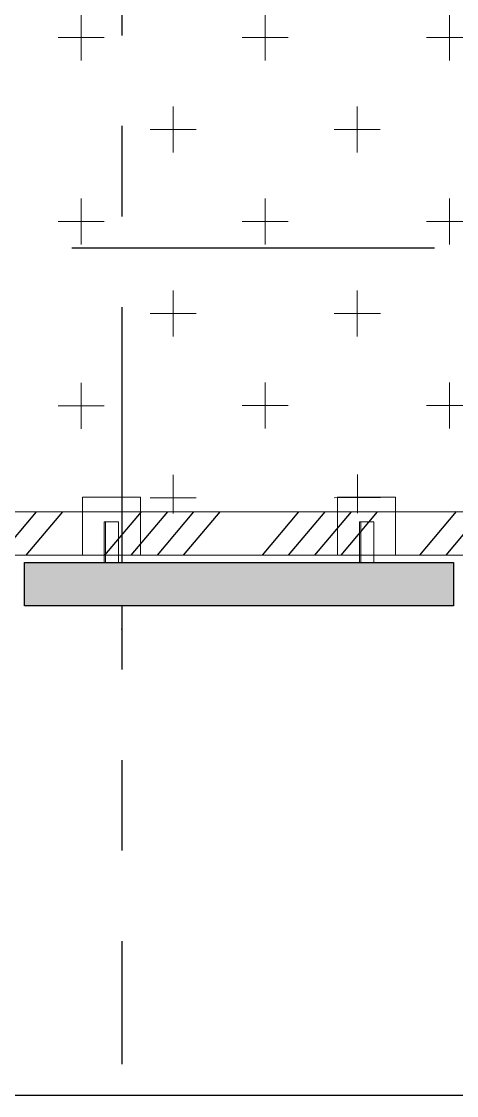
# Model space of a CAD drawing. Header units: millimetres. Extents: x 652937 to 1670132, y 1473552 to 2851037.
# Drawn here: x 709881 to 711381, y 1507049 to 1510754 of the extents above; entities that cross this region are included whole.
import ezdxf
from ezdxf.enums import TextEntityAlignment as Align

# ---------------------------------------------------------------- set-up
doc = ezdxf.new("R2010")
doc.units = ezdxf.units.MM
doc.set_wipeout_variables(frame=1)
doc.linetypes.add('HIDDEN', pattern=[0.375, 0.25, -0.125])
doc.linetypes.add('TA_GL_005.00000', pattern=[13.75, 5, -1.25, 1.25, -1.25, 5])
for name, color, linetype in [('000 - 0_SYM_DWG_GRID-BUBBLE_MAIN_COLOR_1', 7, 'Continuous'), ('000 - 0_SYM_DWG_GRIDLINE_MAIN_COLOR_251', 7, 'Continuous'), ('000 - CONCRETE_COL_HATCH_', 7, 'Continuous'), ('000 - CONCRETE_COL_WIPEOUT_', 7, 'Continuous'), ('000 - CONCRETE_WALL_MAIN_COLOR_4', 7, 'Continuous'), ('000 - EXISTING_PRECAST_MAIN_COLOR_1', 7, 'Continuous'), ('TEXT', 7, 'Continuous')]:
    doc.layers.add(name, color=color, linetype=linetype)
doc.layers.add('A-FLOR-E', color=7, linetype='Continuous', lineweight=9)
doc.layers.add('A-WALL', color=7, linetype='Continuous', lineweight=25)
doc.styles.add('Arial', font='arial.ttf')
doc.styles.add('TA', font='', dxfattribs={"height": 4.5})
doc.styles.get('TA').set_extended_font_data('Cordia New')

# ---------------------------------------------------------------- blocks, each defined once
blk = doc.blocks.new('A$C0a204f6e')
at = {"layer": 'Defpoints', "color": 7}
blk.add_lwpolyline([(775, 0), (0, 0), (0, 443.999987), (775, 443.999987)], close=True, dxfattribs=at)
blk = doc.blocks.new('*U9146')
at = {"layer": '000 - 0_SYM_DWG_GRIDLINE_MAIN_COLOR_251', "color": 7, "linetype": 'ByBlock', "ltscale": 5}
blk.add_line((30, 0), (-372.229, 0), dxfattribs=at)
at = {"layer": '000 - 0_SYM_DWG_GRIDLINE_MAIN_COLOR_251', "color": 7}
blk.add_point((-342.229, 0), dxfattribs=at)
at = {"color": 7, "style": 'TA', "flags": 1}
blk.add_attdef('LOCATION', (6, -6), '', height=4.5, rotation=270, dxfattribs=at)
at = {"layer": '000 - 0_SYM_DWG_GRID-BUBBLE_MAIN_COLOR_1', "color": 7, "style": 'Arial'}
blk.add_attdef('GRID-HEAD', text='', height=4, rotation=270, dxfattribs=at).set_placement((56.875, 0), align=Align.MIDDLE_CENTER)
blk = doc.blocks.new('*U9152')
at = {"layer": '000 - 0_SYM_DWG_GRIDLINE_MAIN_COLOR_251', "color": 7, "linetype": 'ByBlock', "ltscale": 5}
blk.add_line((30, 0), (-526.696, 0), dxfattribs=at)
at = {"color": 7, "style": 'TA', "flags": 1}
blk.add_attdef('LOCATION', (6, -6), '', height=4.5, rotation=270, dxfattribs=at)
at = {"layer": '000 - 0_SYM_DWG_GRID-BUBBLE_MAIN_COLOR_1', "color": 7, "style": 'Arial'}
blk.add_attdef('GRID-HEAD', text='', height=4, rotation=270, dxfattribs=at).set_placement((98.128, 0), align=Align.MIDDLE_CENTER)
blk = doc.blocks.new('W-1-PP18-ST_ENT3_REV02_20260413-040446_PP18_ENT_3_Y_DIMS')
at = {"layer": '000 - 0_SYM_DWG_GRIDLINE_MAIN_COLOR_251', "color": 7, "linetype": 'TA_GL_005.00000'}
for name, p, xscale, yscale, zscale, rotation in [('*U9146', (9900, 1155.8), 50.00000000000017, 50.00000000000017, 50.00000000000017, 90), ('*U9152', (-4084.8, -14640), 50.00000000000004, 50.00000000000004, 50.00000000000004, 180)]:
    blk.add_blockref(name, p, dxfattribs=dict(at, xscale=xscale, yscale=yscale, zscale=zscale, rotation=rotation))
blk = doc.blocks.new('*U8398')
at = {"color": 7}
blk.add_wipeout([(740, 75), (740, -75), (-740, -75), (-740, 75)], dxfattribs=at).dxf.layer = '000 - CONCRETE_COL_WIPEOUT_'
at = {"layer": '000 - CONCRETE_COL_HATCH_'}
h = blk.add_hatch(dxfattribs=at)
h.set_pattern_fill('AR-CONC', scale=0.05, style=0)
h.paths.add_polyline_path([(-740, -75), (-740, 75), (740, 75), (740, -75)])
at = {"layer": '000 - CONCRETE_WALL_MAIN_COLOR_4', "color": 7}
blk.add_lwpolyline([(-740, -75), (-740, 75), (740, 75), (740, -75), (-740, -75)], close=True, dxfattribs=at)
blk = doc.blocks.new('W-1-PP18-ST_ENT3_REV02_20260413-050421_PP18_ENT3_MAIN_PLAN')
at = {"layer": 'A-FLOR-E'}
h = blk.add_hatch(dxfattribs=at)
h.set_pattern_fill('CROSS', scale=50, angle=210.769)
h.set_pattern_definition([(90.0083, (9903.9, -26817.58), (-317.546, 317.454), [158.75, -476.25]), (180.0083, (9983.25, -26738.2), (-317.454, -317.546), [158.75, -476.25])])
h.paths.add_polyline_path([(10552.8, -11720.1), (10552.7, -10920), (11302.5, -10919.9), (11302.6, -11720)], flags=16)
h.paths.add_polyline_path([(18712.4, -10369.2), (18712.7, -10275.1), (20062.2, -10275), (20062.2, -7304.8), (20062.2, 1006.5), (8350.2, 1013.8), (8352.6, -15559), (13097.4, -15549.9), (13097.4, -10370)])
at = {"layer": 'TEXT'}
h = blk.add_hatch(dxfattribs=at)
h.set_pattern_fill('ANSI34', scale=21.831008, angle=305.769)
h.set_pattern_definition([(230.0083, (16484.82, -22407.65), (318.622, -267.277), []), (230.0083, (16387.17, -22416.2), (318.622, -267.277), []), (230.0083, (16289.52, -22424.77), (318.622, -267.277), []), (230.0083, (16191.87, -22433.32), (318.622, -267.277), [])])
h.paths.add_polyline_path([(8351.9, -15550.1), (8350.2, 1004.8), (20060.2, 1006.6), (20061.9, -15548.3)], flags=16)
h.paths.add_polyline_path([(8201.9, -15700.1), (8201.1, 1155.7), (20210.7, 1155.9), (20211.5, -15699.8)])
at = {"layer": '000 - EXISTING_PRECAST_MAIN_COLOR_1', "color": 7, "linetype": 'HIDDEN', "lineweight": 0, "ltscale": 8}
for p, q in [((9763.7, -15500), (9963.7, -15500)), ((9763.7, -15700), (9763.7, -15500)), ((9963.7, -15700), (9963.7, -15500)), ((10643.7, -15500), (10843.7, -15500)), ((10643.7, -15700), (10643.7, -15500)), ((10843.7, -15700), (10843.7, -15500)), ((9838.7, -15585), (9888.7, -15585)), ((9838.7, -15585), (9838.7, -15725)), ((9843.7, -15725), (9843.7, -15585)), ((9888.7, -15725), (9888.7, -15585)), ((10718.7, -15585), (10768.7, -15585)), ((10718.7, -15585), (10718.7, -15725)), ((10723.7, -15725), (10723.7, -15585)), ((10768.7, -15725), (10768.7, -15585)), ((9763.7, -15700), (9838.7, -15700)), ((9838.7, -15700), (9888.7, -15700)), ((9888.7, -15700), (9963.7, -15700)), ((10643.7, -15700), (10718.7, -15700)), ((10718.7, -15700), (10768.7, -15700)), ((10768.7, -15700), (10843.7, -15700)), ((9563.7, -15725), (11043.7, -15725)), ((9563.7, -15725), (9563.7, -15875)), ((9763.7, -15735), (9763.7, -15725)), ((9763.7, -15725), (9963.7, -15725)), ((9763.7, -15735), (9963.7, -15735)), ((9838.7, -15725), (9888.7, -15725)), ((9963.7, -15735), (9963.7, -15725)), ((10643.7, -15735), (10643.7, -15725)), ((10643.7, -15725), (10843.7, -15725)), ((10643.7, -15735), (10843.7, -15735)), ((10718.7, -15725), (10768.7, -15725)), ((10843.7, -15735), (10843.7, -15725)), ((11043.7, -15725), (11043.7, -15875)), ((9563.7, -15875), (11043.7, -15875))]:
    blk.add_line(p, q, dxfattribs=at)
at = {"layer": 'A-WALL', "color": 7, "lineweight": 13}
blk.add_lwpolyline([(20062.2, 1006.5), (20062.2, -15549.9), (8352.6, -15549.9), (8350.2, 1004.8)], close=True, dxfattribs=at)
blk.add_lwpolyline([(11602.5, -15699.9), (8327.6, -15699.9)], dxfattribs=at)
at = {"color": 7}
blk.add_blockref('W-1-PP18-ST_ENT3_REV02_20260413-040446_PP18_ENT_3_Y_DIMS', (0, 0), dxfattribs=at)
blk.add_blockref('*U8398', (10303.7, -15800), dxfattribs=at)

msp = doc.modelspace()

# ---------------------------------------------------------------- block references
at = {"color": 7, "xscale": 50, "yscale": 50, "zscale": 50}
msp.add_blockref('A$C0a204f6e', (687488.3516, 1507048.6813), dxfattribs=at)

# ---------------------------------------------------------------- next in the draw order: block references
at = {"color": 7}
msp.add_blockref('W-1-PP18-ST_ENT3_REV02_20260413-050421_PP18_ENT3_MAIN_PLAN', (700327.4222, 1524612.6223), dxfattribs=at)

doc.saveas('drawing.dxf')
